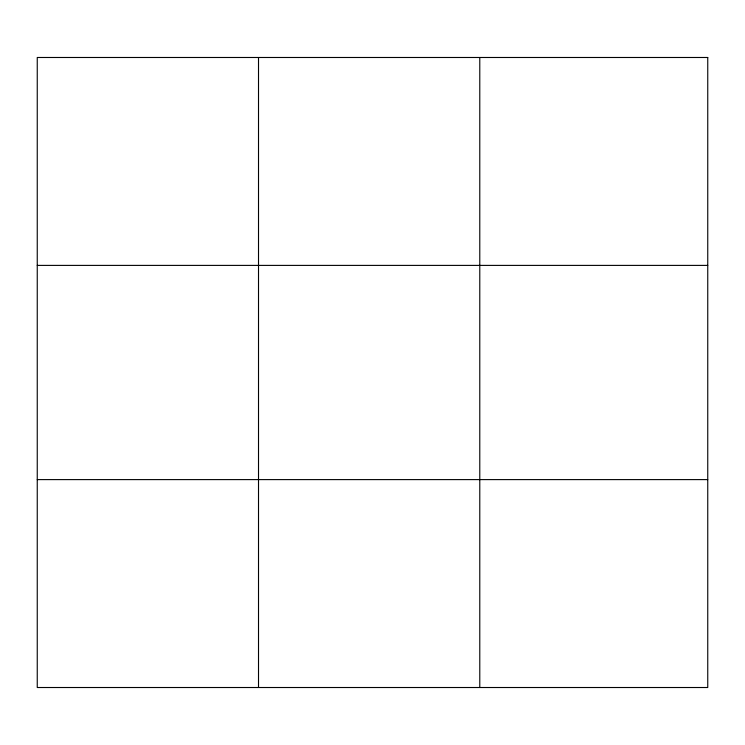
<?xml version="1.0" encoding="UTF-8"?>
<svg xmlns="http://www.w3.org/2000/svg" width="745" height="745" viewBox="0 0 745 745"><rect width="100%" height="100%" fill="white"/><g stroke="black" fill="none" stroke-linecap="round" stroke-linejoin="round"><path stroke-width="1.12" d="M258.515 57.486L258.515 687.514M479.78 57.486L479.78 687.514M37.25 265.397L707.75 265.397M37.25 479.603L707.75 479.603M707.75 57.486L707.75 687.514L37.25 687.514L37.25 57.486L707.75 57.486"/></g></svg>
